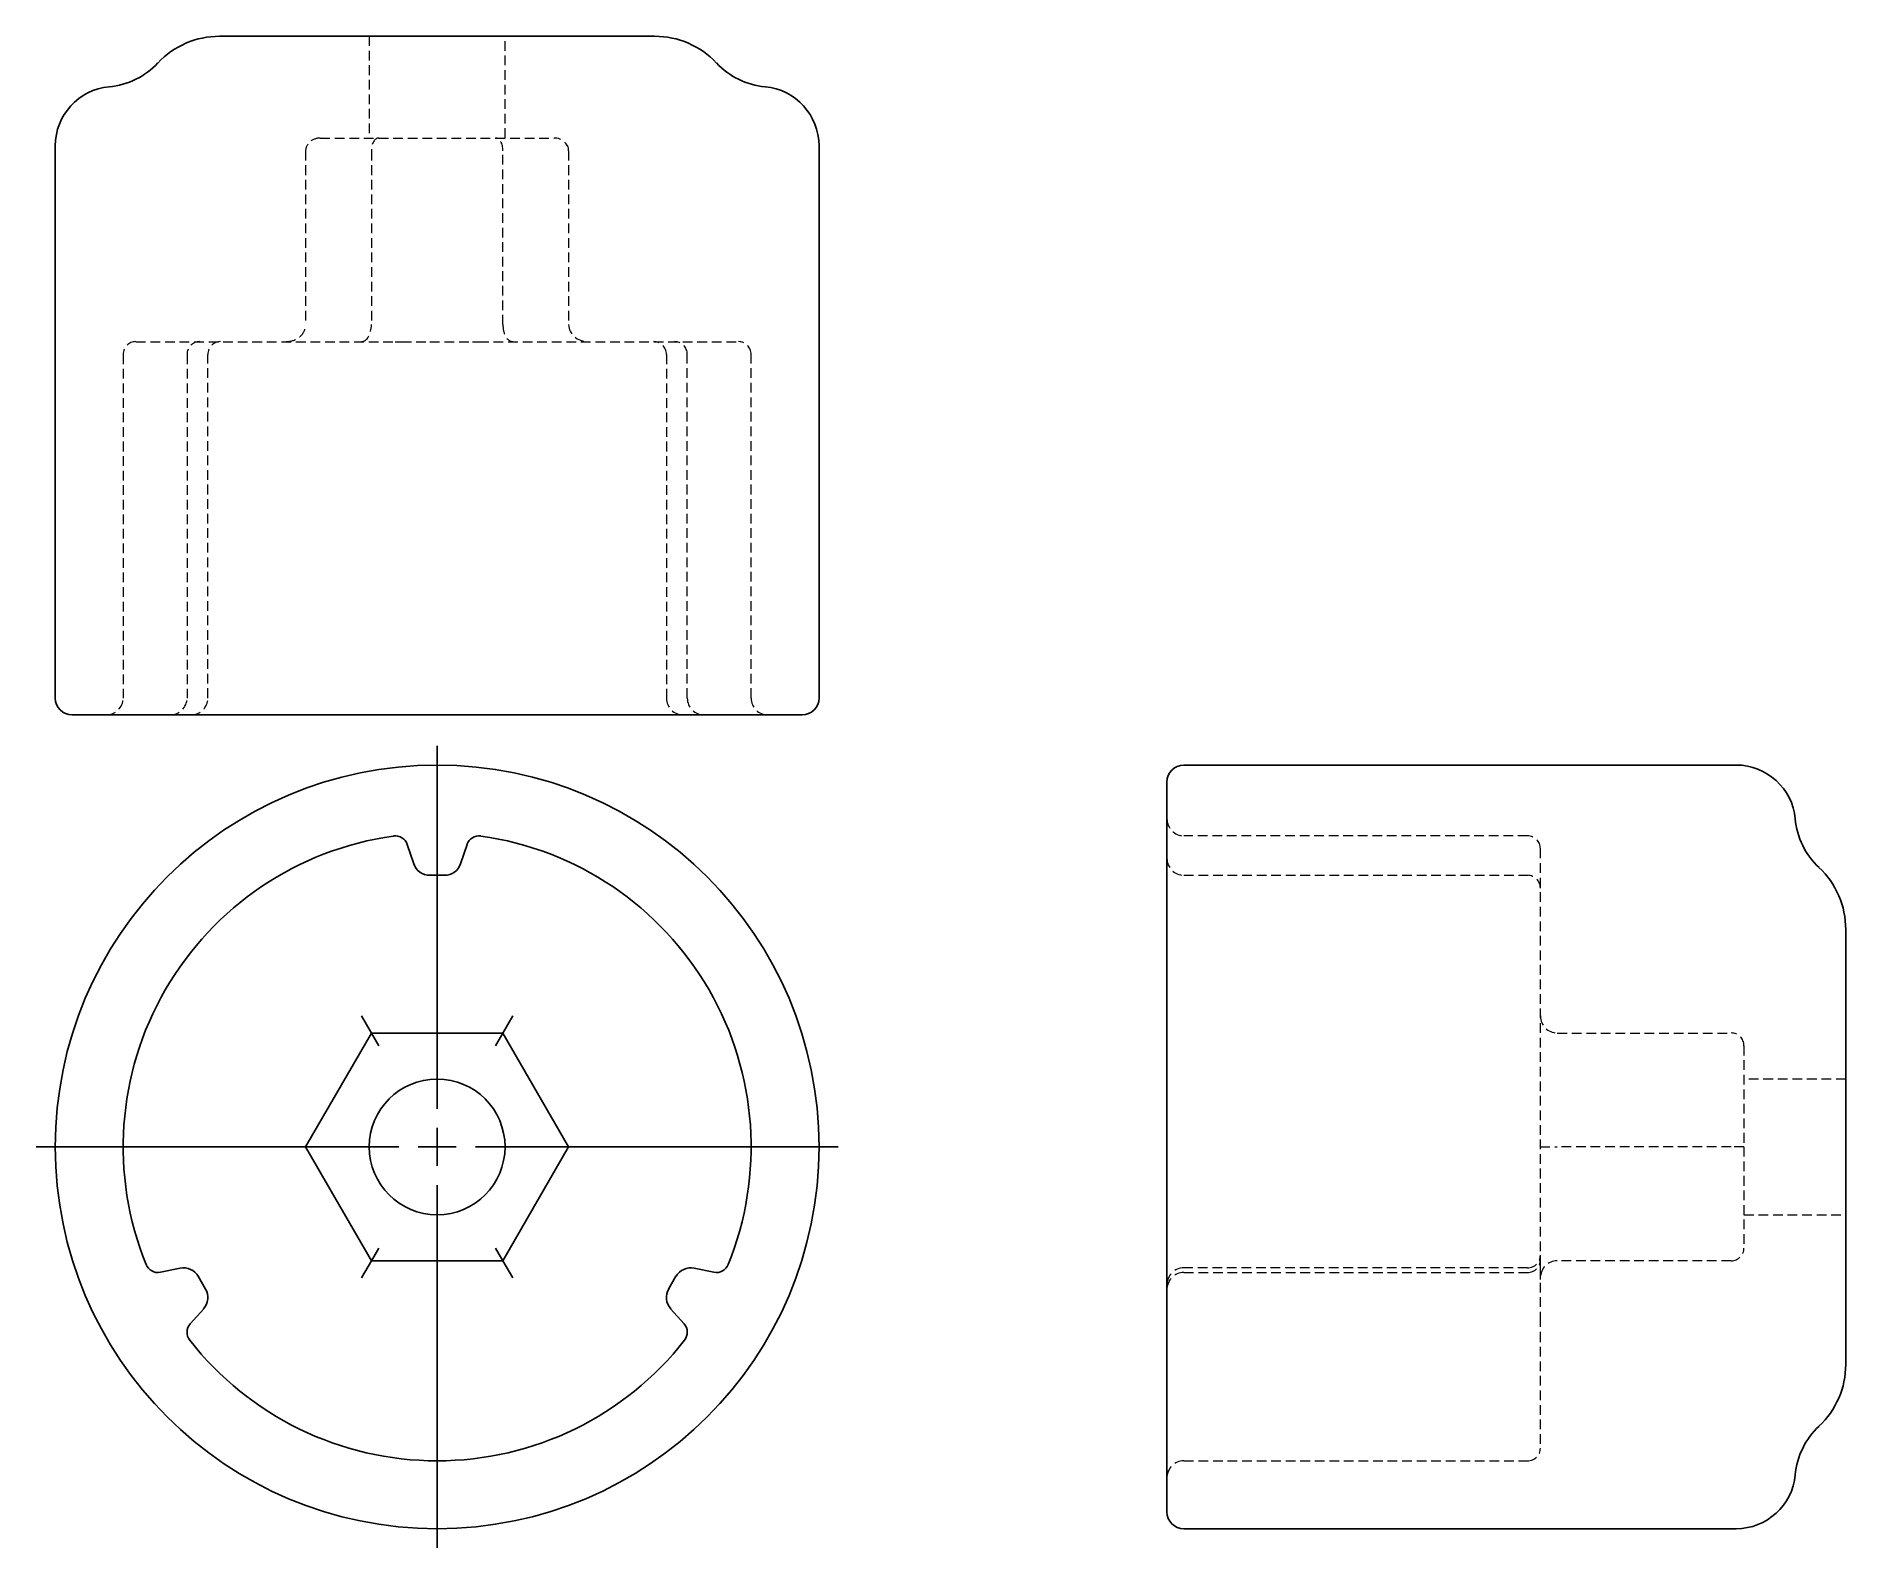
# Model space of a CAD drawing. Header units: millimetres. Extents: x 30 to 267, y 4 to 202.
import ezdxf

# ---------------------------------------------------------------- set-up
doc = ezdxf.new("R2010")
doc.units = ezdxf.units.MM
doc.linetypes.add('HIDDEN', pattern=[1.905, 1.27, -0.635])
doc.layers.add('10', color=7, linetype='Continuous')

# ---------------------------------------------------------------- blocks, each defined once
blk = doc.blocks.new('SW_CENTERMARKSYMBOL_0')
at = {"layer": '10', "color": 0}
for p, q in [((0, 5), (0, 52.5)), ((0, 0), (0, 2.5)), ((-5, 0), (-52.5, 0)), ((0, 0), (-2.5, 0)), ((0, 0), (0, -2.5)), ((0, 0), (2.5, 0)), ((5, 0), (52.5, 0)), ((0, -5), (0, -52.5))]:
    blk.add_line(p, q, dxfattribs=at)

msp = doc.modelspace()

# ---------------------------------------------------------------- linework, layer by layer
at = {"color": 7, "linetype": 'Continuous', "lineweight": 25}
for p, q in [((111.48, 202.44), (54.52, 202.44)), ((33, 188.08), (33, 115.78)), ((133, 115.78), (133, 188.08)), ((35.22, 113.56), (130.78, 113.56)), ((253.08, 107), (180.78, 107)), ((178.56, 104.78), (178.56, 57)), ((79.09, 96.59), (79.93, 94.08)), ((86.07, 94.08), (86.91, 96.59)), ((82.04, 92.56), (83.96, 92.56)), ((267.44, 28.52), (267.44, 85.48)), ((73.11, 74.14), (74.39, 71.91)), ((92.89, 74.14), (91.61, 71.91)), ((65.78, 57), (74.39, 71.91)), ((74.39, 71.91), (91.61, 71.91)), ((75.35, 70.25), (74.39, 71.91)), ((90.65, 70.25), (91.61, 71.91)), ((91.61, 71.91), (100.22, 57)), ((63.21, 57), (65.78, 57)), ((74.39, 42.09), (65.78, 57)), ((67.7, 57), (65.78, 57)), ((100.22, 57), (91.61, 42.09)), ((98.3, 57), (100.22, 57)), ((102.79, 57), (100.22, 57)), ((178.56, 57), (178.56, 9.22)), ((75.35, 43.75), (74.39, 42.09)), ((90.65, 43.75), (91.61, 42.09)), ((49.36, 41.12), (46.76, 40.59)), ((73.11, 39.86), (74.39, 42.09)), ((91.61, 42.09), (74.39, 42.09)), ((92.89, 39.86), (91.61, 42.09)), ((119.24, 40.59), (116.64, 41.12)), ((52.69, 38.39), (51.73, 40.05)), ((114.27, 40.05), (113.31, 38.39)), ((50.67, 33.82), (52.43, 35.8)), ((113.57, 35.8), (115.33, 33.82)), ((180.78, 7), (253.08, 7))]:
    msp.add_line(p, q, dxfattribs=at)
at = {"color": 7, "linetype": 'HIDDEN', "lineweight": 18}
for p, q in [((74.11, 202.44), (74.11, 189.11)), ((91.89, 189.11), (91.89, 202.44)), ((65.78, 187.44), (65.78, 164.67)), ((67.7, 189.11), (75.35, 189.11)), ((74.39, 187.44), (74.39, 164.67)), ((75.35, 189.11), (90.65, 189.11)), ((90.65, 189.11), (98.3, 189.11)), ((91.61, 164.67), (91.61, 187.44)), ((100.22, 187.44), (100.22, 164.67)), ((43.56, 162.44), (77.51, 162.44)), ((77.51, 162.44), (78.35, 162.44)), ((78.35, 162.44), (82.04, 162.44)), ((82.04, 162.44), (83.96, 162.44)), ((83.96, 162.44), (87.65, 162.44)), ((87.65, 162.44), (88.49, 162.44)), ((88.49, 162.44), (122.44, 162.44)), ((41.89, 160.78), (41.89, 115.78)), ((50.25, 160.78), (50.25, 115.78)), ((52.99, 115.78), (52.99, 160.78)), ((113.01, 160.78), (113.01, 115.78)), ((115.75, 115.78), (115.75, 160.78)), ((124.11, 115.78), (124.11, 160.78)), ((225.78, 97.73), (180.78, 97.73)), ((227.44, 96.06), (227.44, 42.22)), ((180.78, 92.56), (225.78, 92.56)), ((229.67, 71.91), (252.44, 71.91)), ((254.11, 70.25), (254.11, 57)), ((267.44, 65.89), (254.11, 65.89)), ((227.44, 57), (229.67, 57)), ((252.44, 57), (229.67, 57)), ((254.11, 57), (252.44, 57)), ((254.11, 57), (254.11, 43.75)), ((254.11, 48.11), (267.44, 48.11)), ((225.78, 41.17), (180.78, 41.17)), ((180.78, 40.56), (225.78, 40.56)), ((227.44, 42.22), (227.44, 40.89)), ((227.44, 40.89), (227.44, 39.22)), ((252.44, 42.09), (229.67, 42.09)), ((227.44, 39.22), (227.44, 34.7)), ((227.44, 34.7), (227.44, 32.72)), ((227.44, 32.72), (227.44, 17.56)), ((180.78, 15.89), (225.78, 15.89))]:
    msp.add_line(p, q, dxfattribs=at)
at = {"color": 7, "linetype": 'Continuous', "lineweight": 25}
for radius in [50, 8.89]:
    msp.add_circle((83, 57), radius, dxfattribs=at)
for centre, radius, start, end in [((54.52, 191.33), 11.11, 90, 136.8264), ((111.48, 191.33), 11.11, 43.1736, 90), ((39.13, 205.78), 10, 275.3264, 316.8264), ((126.87, 205.78), 10, 223.1736, 264.6736), ((40.78, 188.08), 7.78, 95.3264, 180), ((125.22, 188.08), 7.78, 0, 84.6736), ((35.22, 115.78), 2.22, 180, 270), ((130.78, 115.78), 2.22, 270, 0), ((180.78, 104.78), 2.22, 90, 180), ((253.08, 99.22), 7.78, 5.3264, 90), ((270.78, 100.87), 10, 185.3264, 226.8264), ((83, 57), 41.11, 97.9973, 202.0027), ((77.51, 96.06), 1.67, 18.4349, 97.9973), ((88.49, 96.06), 1.67, 82.0027, 161.5651), ((83, 57), 41.11, 337.9973, 82.0027), ((82.04, 94.78), 2.22, 198.4349, 270), ((83.96, 94.78), 2.22, 270, 341.5651), ((256.33, 85.48), 11.11, 0, 46.8264), ((46.43, 42.22), 1.67, 202.0027, 281.5651), ((49.8, 38.94), 2.22, 30, 101.5651), ((116.2, 38.94), 2.22, 78.4349, 150), ((119.57, 42.22), 1.67, 258.4349, 337.9973), ((50.76, 37.28), 2.22, 318.4349, 30), ((115.24, 37.28), 2.22, 150, 221.5651), ((51.92, 32.72), 1.67, 138.4349, 217.9973), ((114.08, 32.72), 1.67, 322.0027, 41.5651), ((83, 57), 41.11, 217.9973, 322.0027), ((256.33, 28.52), 11.11, 313.1736, 0), ((270.78, 13.13), 10, 133.1736, 174.6736), ((253.08, 14.78), 7.78, 270, 354.6736), ((180.78, 9.22), 2.22, 180, 270)]:
    msp.add_arc(centre, radius, start, end, dxfattribs=at)
at = {"color": 7, "linetype": 'HIDDEN', "lineweight": 18}
for centre, radius, start, end in [((43.56, 160.78), 1.67, 90, 180), ((51.92, 160.78), 1.67, 90, 180), ((54.65, 160.78), 1.67, 90, 180), ((111.35, 160.78), 1.67, 0, 90), ((114.08, 160.78), 1.67, 0, 90), ((122.44, 160.78), 1.67, 0, 90), ((39.67, 115.78), 2.22, 270, 0), ((48.03, 115.78), 2.22, 270, 0), ((50.76, 115.78), 2.22, 270, 0), ((115.24, 115.78), 2.22, 180, 270), ((117.97, 115.78), 2.22, 180, 270), ((126.33, 115.78), 2.22, 180, 270), ((180.78, 99.95), 2.22, 180, 270), ((225.78, 96.06), 1.67, 0, 90), ((180.78, 94.78), 2.22, 180, 270), ((225.78, 90.89), 1.67, 0, 90), ((229.67, 74.14), 2.22, 180, 270), ((252.44, 70.25), 1.67, 0, 90), ((225.78, 42.83), 1.67, 270, 0), ((252.44, 43.75), 1.67, 270, 0), ((180.78, 38.94), 2.22, 90, 180), ((180.78, 38.33), 2.22, 90, 180), ((225.78, 42.22), 1.67, 270, 0), ((229.67, 39.86), 2.22, 90, 180), ((225.78, 17.56), 1.67, 270, 0), ((180.78, 13.67), 2.22, 90, 180)]:
    msp.add_arc(centre, radius, start, end, dxfattribs=at)
for centre, major_axis, ratio, start_param, end_param in [((67.7, 187.44), (1.92, 0), 0.866025, 1.570796, 3.141593), ((75.35, 187.44), (0, 1.67), 0.57735, 0, 1.570796), ((90.65, 187.44), (0, 1.67), 0.57735, 4.712389, 6.283185), ((98.3, 187.44), (-1.92, 0), 0.866025, 3.141593, 4.712389), ((63.21, 164.67), (-2.57, 0), 0.866025, 1.570796, 3.141593), ((73.11, 164.67), (0, 2.22), 0.57735, 3.141593, 4.712389), ((92.89, 164.67), (0, 2.22), 0.57735, 1.570796, 3.141593), ((102.79, 164.67), (2.57, 0), 0.866025, 3.141593, 4.712389)]:
    msp.add_ellipse(centre, major_axis=major_axis, ratio=ratio, start_param=start_param, end_param=end_param, dxfattribs=at)

# ---------------------------------------------------------------- block references
at = {"layer": '10'}
msp.add_blockref('SW_CENTERMARKSYMBOL_0', (83, 57), dxfattribs=at)

doc.saveas('drawing.dxf')
